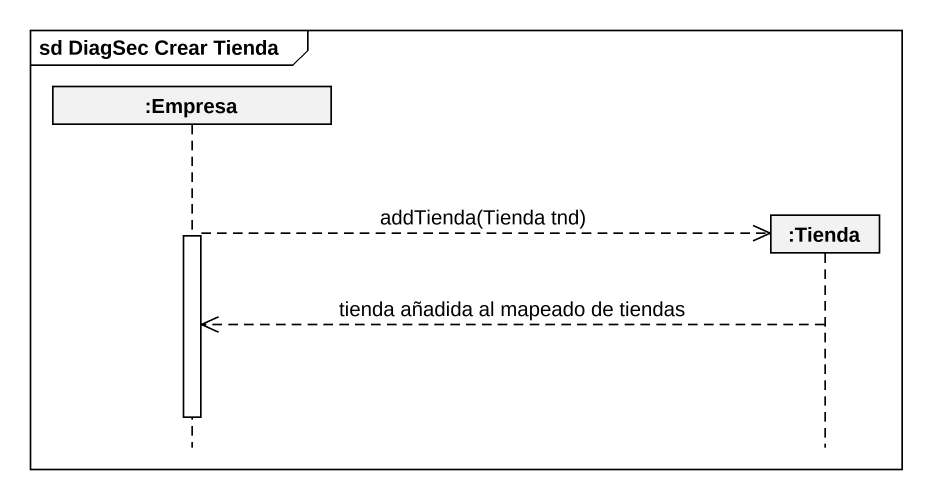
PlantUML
@startuml
mainframe sd DiagSec Crear Tienda
hide footbox
participant ":Empresa" as Empresa
participant ":Tienda" as Tienda

Empresa -->> Tienda ** : addTienda(Tienda tnd)
activate Empresa
Tienda -->> Empresa : tienda añadida al mapeado de tiendas
deactivate Empresa
@enduml
